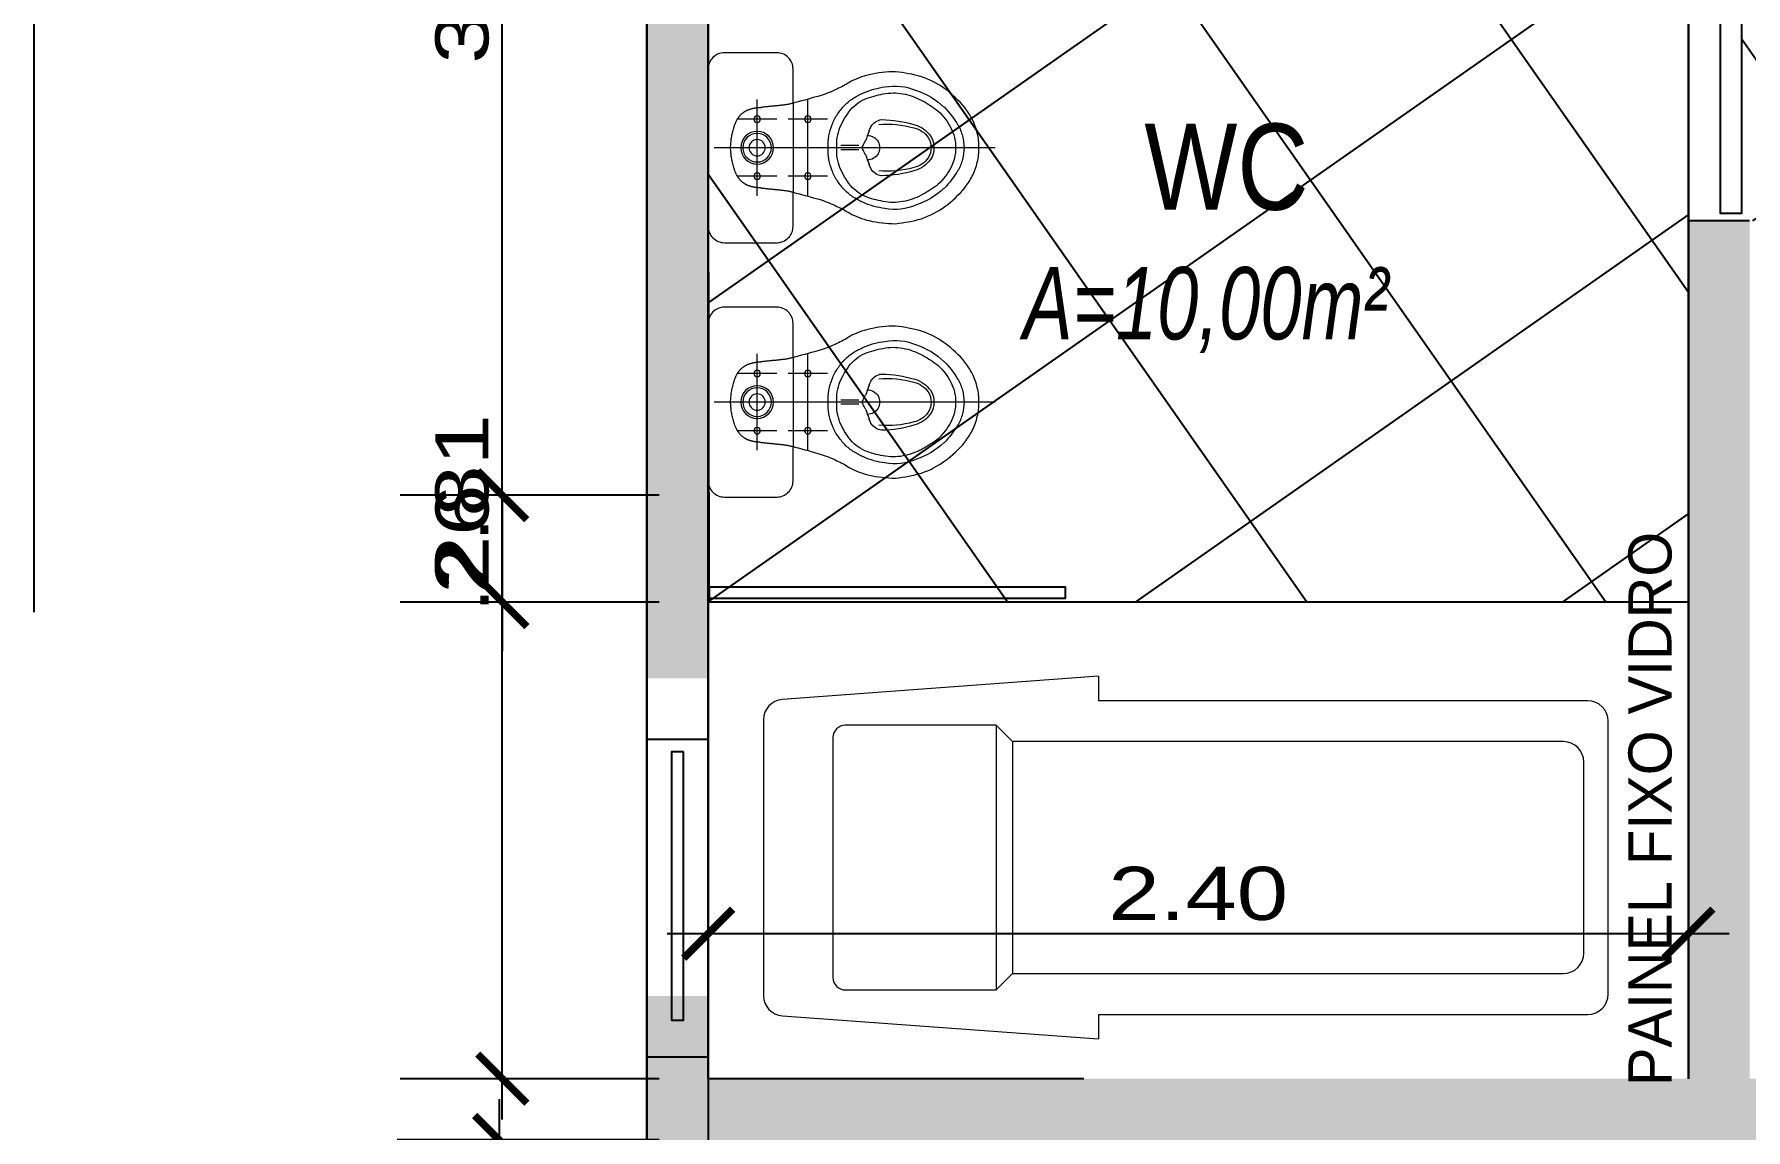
# Model space of a CAD drawing. Header units: inches. Extents: x 5.4 to 65.7, y -9.8 to 26.8.
# Drawn here: x 35.315 to 39.505, y 2.105 to 4.787 of the extents above; entities that cross this region are included whole.
import ezdxf

# ---------------------------------------------------------------- set-up
doc = ezdxf.new("R2010")
doc.units = ezdxf.units.IN
doc.header["$MEASUREMENT"] = 0
doc.linetypes.add('DASHDOTX2', pattern=[50.8, 25.4, -12.7, 0, -12.7])
doc.linetypes.add('DASHED2', pattern=[0.375, 0.25, -0.125])
for name, color, linetype in [('2', 42, 'Continuous'), ('A-PUERTAS', 1, 'Continuous'), ('AMARELO', 7, 'Continuous')]:
    doc.layers.add(name, color=color, linetype=linetype)
for name, color, linetype, lineweight in [('_mobiliário', 7, 'Continuous', 5), ('Eje de SH', 253, 'DASHDOTX2', 9), ('Proyeccion', 250, 'DASHED2', 5), ('SH', 146, 'Continuous', 15), ('TEXTO', 7, 'Continuous', 5), ('TEXTURA', 7, 'Continuous', 5)]:
    doc.layers.add(name, color=color, linetype=linetype, lineweight=lineweight)
doc.styles.add('Cota B', font='swissck.ttf')
doc.styles.add('R80-50', font='REFSAN.TTF', dxfattribs={"width": 1.3, "height": 0.13})
doc.styles.add('ROMANS', font='TEMPSITC.TTF')
doc.dimstyles.new('1-50', dxfattribs={"dimtxt": 0.13, "dimasz": 0.12, "dimexe": 0.25, "dimexo": 0.12, "dimgap": 0.03, "dimtad": 1, "dimzin": 5, "dimdsep": 46, "dimtxsty": 'R80-50', "dimblk": 'ARCHTICK', "dimcen": 0.06, "dimdle": 0.1, "dimclrd": 8, "dimclre": 8, "dimclrt": 256, "dimadec": 0, "dimazin": 0, "dimtfac": 1, "dimtix": 1, "dimtmove": 0, "dimatfit": 3, "dimfxl": 1, "dimtolj": 1, "dimtzin": 0, "dimarcsym": 0})

# ---------------------------------------------------------------- blocks, each defined once
blk = doc.blocks.new('v')
at = {"layer": 'Eje de SH', "ltscale": 0.05}
for p, q in [((49.7896, 41.6919), (49.7896, 41.0038)), ((49.7196, 41.2808), (49.7196, 41.1848)), ((49.8596, 41.2808), (49.8596, 41.1848)), ((49.6716, 41.2328), (49.9076, 41.2328)), ((49.7196, 41.1568), (49.7196, 41.0608)), ((49.8596, 41.1568), (49.8596, 41.0608)), ((49.6716, 41.1088), (49.9076, 41.1088))]:
    blk.add_line(p, q, dxfattribs=at)
at = {"layer": 'Proyeccion'}
blk.add_lwpolyline([(49.8985, 41.1968, 0.05169), (49.8935, 41.1688, 0.01867), (49.8911, 41.1458, 0.00478), (49.8882, 41.1175, -0.04425), (49.8862, 41.1004, -0.044275), (49.8813, 41.0843, -0.046163), (49.8721, 41.0704, -0.049449), (49.8592, 41.0601, -0.048383), (49.8378, 41.0514, -0.062846), (49.7896, 41.0438, -0.062846), (49.7414, 41.0514, -0.048383), (49.72, 41.0601, -0.049449), (49.7071, 41.0704, -0.046163), (49.6978, 41.0843, -0.044275), (49.693, 41.1004, -0.04425), (49.691, 41.1175, 0.00478), (49.6881, 41.1458, 0.01867), (49.6857, 41.1688, 0.05169), (49.6807, 41.1968)], format="xyb", dxfattribs=at)
at = {"layer": 'SH'}
blk.add_line((49.8985, 41.1968), (49.6807, 41.1968), dxfattribs=at)
for points in [[(49.8985, 41.1968), (49.9821, 41.1968, -0.414214), (50.0221, 41.1568), (50.0221, 41.0288, -0.414214), (49.9821, 40.9888), (49.5971, 40.9888, -0.414214), (49.5571, 41.0288), (49.5571, 41.1568, -0.414214), (49.5971, 41.1968), (49.6807, 41.1968, 0.008647), (49.6793, 41.2014, 0.008377), (49.6617, 41.2652, 0.030308), (49.646, 41.3043, 0.037602), (49.629, 41.3354, -0.06634), (49.611, 41.3829, -0.057293), (49.6036, 41.4478, -0.040954), (49.6157, 41.5111, -0.072268), (49.6456, 41.5687, -0.059142), (49.6916, 41.6176, -0.031266), (49.72, 41.6356, -0.063378), (49.7543, 41.6478, -0.071864), (49.7896, 41.6518, -0.071864), (49.8248, 41.6478, -0.063378), (49.8592, 41.6356, -0.031266), (49.8876, 41.6176, -0.059142), (49.9336, 41.5687, -0.072268), (49.9634, 41.5111, -0.040954), (49.9756, 41.4478, -0.057293), (49.9681, 41.3829, -0.06634), (49.9501, 41.3354, 0.037602), (49.9331, 41.3043, 0.030308), (49.9175, 41.2652, 0.008377), (49.8999, 41.2014, 0.008647), (49.8985, 41.1968)], [(49.6902, 41.5663, 0.110475), (49.6496, 41.4988, 0.150926), (49.6409, 41.4216, 0.078629), (49.6552, 41.3694, 0.023063), (49.6678, 41.3456, 0.079496), (49.6855, 41.3238, 0.043876), (49.7076, 41.3058, 0.078546), (49.7332, 41.2928, 0.12239), (49.7896, 41.2828, 0.12239), (49.846, 41.2928, 0.078546), (49.8716, 41.3058, 0.043876), (49.8937, 41.3238, 0.079496), (49.9114, 41.3456, 0.023063), (49.924, 41.3694, 0.078629), (49.9383, 41.4216, 0.150926), (49.9296, 41.4988, 0.110475), (49.889, 41.5663)]]:
    blk.add_lwpolyline(points, format="xyb", dxfattribs=at)
blk.add_lwpolyline([(49.7896, 41.5948, 0.124923), (49.7406, 41.5828, 0.086582), (49.7, 41.552, 0.045482), (49.6759, 41.5152, 0.073677), (49.6589, 41.4718, 0.097099), (49.6571, 41.4232, 0.045483), (49.6683, 41.3786, 0.134931), (49.697, 41.3375, 0.067604), (49.74, 41.3116, 0.107442), (49.7896, 41.3038, 0.107442), (49.8392, 41.3116, 0.067604), (49.8821, 41.3375, 0.134931), (49.9109, 41.3786, 0.045483), (49.9221, 41.4232, 0.097099), (49.9203, 41.4718, 0.073677), (49.9033, 41.5152, 0.045482), (49.8791, 41.552, 0.086582), (49.8385, 41.5828, 0.124923)], format="xyb", close=True, dxfattribs=at)
for centre, radius in [((49.7196, 41.2328), 0.008), ((49.8596, 41.2328), 0.008), ((49.7196, 41.1088), 0.008), ((49.7896, 41.1088), 0.04), ((49.7896, 41.1088), 0.035), ((49.7896, 41.1088), 0.02), ((49.8596, 41.1088), 0.008)]:
    blk.add_circle(centre, radius, dxfattribs=at)
for centre, radius, start, end in [((49.8009, 41.4496), 0.1666, 93.892, 103.9388), ((49.7783, 41.4496), 0.1666, 76.0612, 86.108), ((49.8446, 41.4112), 0.2192, 120.2431, 134.8629), ((49.7836, 41.5166), 0.0975, 103.5428, 120.4547), ((49.7956, 41.5166), 0.0975, 59.5453, 76.4572), ((49.7346, 41.4112), 0.2192, 45.1371, 59.7569), ((49.8002, 41.4767), 0.069, 124.9691, 164.9793), ((49.7896, 41.4889), 0.0529, 56.9127, 123.0873), ((49.7789, 41.4767), 0.069, 15.0207, 55.0309), ((49.9978, 41.4115), 0.2769, 162.5393, 179.5421), ((49.5814, 41.4115), 0.2769, 0.4579, 17.4607), ((49.7545, 41.417), 0.0338, 185.5326, 241.5372), ((49.8247, 41.417), 0.0338, 298.4628, 354.4674), ((49.8297, 41.5841), 0.217, 245.0956, 248.1516), ((48.4998, 37.9546), 3.6487, 69.583, 69.9791), ((49.9152, 41.6518), 0.3123, 242.8446, 245.2788), ((49.7896, 41.3724), 0.00651, 219.8456, 320.1544), ((49.664, 41.6518), 0.3123, 294.7212, 297.1554), ((51.0793, 37.9546), 3.6487, 110.0209, 110.417), ((49.7494, 41.5841), 0.217, 291.8484, 294.9044)]:
    blk.add_arc(centre, radius, start, end, dxfattribs=at)
at = {"layer": 'TEXTURA'}
for p, q in [((49.7846, 41.3582), (49.7846, 41.3137)), ((49.7946, 41.3582), (49.7946, 41.3137))]:
    blk.add_line(p, q, dxfattribs=at)
for centre, radius, start, end in [((49.7896, 41.4889), 0.0459, 56.7666, 122.7906), ((49.9685, 41.4279), 0.2366, 164.0851, 185.0963), ((49.7974, 41.4796), 0.058, 124.2707, 166.8655), ((49.7818, 41.4796), 0.058, 13.1345, 55.7293), ((49.6107, 41.4279), 0.2366, 354.9037, 15.9149), ((49.7896, 41.3788), 0.03, 359.9644, 180.0356)]:
    blk.add_arc(centre, radius, start, end, dxfattribs=at)
blk = doc.blocks.new('_ArchTick')
at = {"color": 0, "linetype": 'ByBlock', "const_width": 0.15}
blk.add_lwpolyline([(-0.5, -0.5), (0.5, 0.5)], dxfattribs=at)
blk = doc.blocks.new('*D50')
at = {"color": 8, "lineweight": -2}
for p, q in [((36.4529, 2.1804), (36.4529, 0.6804)), ((36.8446, 2.0804), (36.2029, 2.0804)), ((36.8446, 0.7804), (36.2029, 0.7804))]:
    blk.add_line(p, q, dxfattribs=at)
at = {"layer": 'DEFPOINTS', "color": 0}
for p in [(36.9646, 2.0804), (36.4529, 0.7804), (36.9646, 0.7804)]:
    blk.add_point(p, dxfattribs=at)
at = {"color": 8, "lineweight": -2, "xscale": 0.12, "yscale": 0.12, "zscale": 0.12}
for p, rotation in [((36.4529, 2.0804), 90), ((36.4529, 0.7804), 270)]:
    blk.add_blockref('_ArchTick', p, dxfattribs=dict(at, rotation=rotation))
at = {"insert": (36.3552, 1.4304), "char_height": 0.13, "attachment_point": 5, "rotation": 90, "style": 'R80-50'}
blk.add_mtext('\\A1;1.30', dxfattribs=at)
blk = doc.blocks.new('*D53')
at = {"color": 8, "lineweight": -2}
for p, q in [((36.4606, 2.1304), (36.4606, 5.1444)), ((36.8446, 5.0444), (36.2106, 5.0444)), ((36.8446, 2.2304), (36.2106, 2.2304))]:
    blk.add_line(p, q, dxfattribs=at)
at = {"layer": 'DEFPOINTS', "color": 0}
for p in [(36.4606, 5.0444), (36.9646, 5.0444), (36.9646, 2.2304)]:
    blk.add_point(p, dxfattribs=at)
at = {"color": 8, "lineweight": -2, "xscale": 0.12, "yscale": 0.12, "zscale": 0.12}
for p, rotation in [((36.4606, 5.0444), 90), ((36.4606, 2.2304), 270)]:
    blk.add_blockref('_ArchTick', p, dxfattribs=dict(at, rotation=rotation))
at = {"insert": (36.3626, 3.6374), "char_height": 0.13, "attachment_point": 5, "rotation": 90, "style": 'R80-50'}
blk.add_mtext('\\A1;2.81', dxfattribs=at)
blk = doc.blocks.new('*D54')
at = {"color": 8, "lineweight": -2}
for p, q in [((36.4606, 3.6584), (36.4606, 3.7784)), ((36.8446, 3.6584), (36.2106, 3.6584)), ((36.4606, 3.6584), (36.4606, 3.3971)), ((36.8446, 3.3971), (36.2106, 3.3971)), ((36.4606, 3.3971), (36.4606, 3.2771))]:
    blk.add_line(p, q, dxfattribs=at)
at = {"layer": 'DEFPOINTS', "color": 0}
for p in [(36.9646, 3.6584), (36.4606, 3.3971), (36.9646, 3.3971)]:
    blk.add_point(p, dxfattribs=at)
at = {"color": 8, "lineweight": -2, "xscale": 0.12, "yscale": 0.12, "zscale": 0.12}
for p, rotation in [((36.4606, 3.6584), 270), ((36.4606, 3.3971), 90)]:
    blk.add_blockref('_ArchTick', p, dxfattribs=dict(at, rotation=rotation))
at = {"insert": (36.3629, 3.5278), "char_height": 0.13, "attachment_point": 5, "rotation": 90, "style": 'R80-50'}
blk.add_mtext('\\A1;.26', dxfattribs=at)
blk = doc.blocks.new('*D55')
at = {"color": 8, "lineweight": -2}
for p, q in [((36.4606, 3.2971), (36.4606, 6.5725)), ((36.9001, 6.4725), (36.2106, 6.4725)), ((36.8446, 3.3971), (36.2106, 3.3971))]:
    blk.add_line(p, q, dxfattribs=at)
at = {"layer": 'DEFPOINTS', "color": 0}
for p in [(36.4606, 6.4725), (37.0201, 6.4725), (36.9646, 3.3971)]:
    blk.add_point(p, dxfattribs=at)
at = {"color": 8, "lineweight": -2, "xscale": 0.12, "yscale": 0.12, "zscale": 0.12}
for p, rotation in [((36.4606, 6.4725), 90), ((36.4606, 3.3971), 270)]:
    blk.add_blockref('_ArchTick', p, dxfattribs=dict(at, rotation=rotation))
at = {"insert": (36.3626, 4.9348), "char_height": 0.13, "attachment_point": 5, "rotation": 90, "style": 'R80-50'}
blk.add_mtext('\\A1;3.08', dxfattribs=at)
blk = doc.blocks.new('*D56')
at = {"color": 8, "lineweight": -2}
for p, q in [((36.9646, 2.3504), (36.9646, 2.8354)), ((39.3646, 2.3504), (39.3646, 2.8354)), ((36.8646, 2.5854), (39.4646, 2.5854))]:
    blk.add_line(p, q, dxfattribs=at)
at = {"layer": 'DEFPOINTS', "color": 0}
for p in [(39.3646, 2.5854), (36.9646, 2.2304), (39.3646, 2.2304)]:
    blk.add_point(p, dxfattribs=at)
at = {"color": 8, "lineweight": -2, "xscale": 0.12, "yscale": 0.12, "zscale": 0.12, "rotation": 180}
blk.add_blockref('_ArchTick', (36.9646, 2.5854), dxfattribs=at)
at = {"color": 8, "lineweight": -2, "xscale": 0.12, "yscale": 0.12, "zscale": 0.12}
blk.add_blockref('_ArchTick', (39.3646, 2.5854), dxfattribs=at)
at = {"insert": (38.1646, 2.6831), "char_height": 0.13, "attachment_point": 5, "style": 'R80-50'}
blk.add_mtext('\\A1;2.40', dxfattribs=at)

msp = doc.modelspace()

# ---------------------------------------------------------------- hatches: boundary and pattern name
h = msp.add_hatch()
h.set_pattern_fill('_USER', color=256, scale=0.6, angle=35, style=0, double=1, pattern_type=0)
h.set_pattern_definition([(35, (39.4179, 2.79166), (-0.344146, 0.49149), []), (125, (39.4179, 2.79166), (-0.49149, -0.344146), [])])
h.paths.add_polyline_path([(39.4179, 6.4725), (42.2989, 6.435), (42.2989, 5.5408), (41.7673, 5.5408), (41.7673, 2.8024), (40.0646, 2.7917), (40.0646, 4.3301), (39.5146, 4.3301), (39.4959, 4.3301), (39.4959, 5.5055), (39.4179, 5.5055)])
for points in [[(42.4539, 2.2304), (42.3926, 2.2304), (42.3922, 2.2304), (42.3922, 2.9772), (42.3922, 3.419), (42.3909, 3.419), (42.3922, 4.219), (42.3922, 5.5408), (42.3522, 5.5408), (42.2521, 5.5408), (42.2521, 5.5355), (42.2422, 2.2304), (39.5146, 2.2304), (39.5146, 4.3301), (39.3646, 4.3301), (39.3646, 2.2304), (37.8848, 2.2304), (37.5251, 2.2304), (37.5251, 2.2292), (37.5059, 2.2292), (37.316, 2.2296), (37.316, 2.2292), (37.2968, 2.2292), (36.9646, 2.2304), (36.9646, 2.0804), (40.3986, 2.0804), (40.3986, 0.7804), (39.1986, 0.7804), (39.1736, 0.7804), (39.1736, 0.7304), (39.1486, 0.7304), (39.1486, 0.6304), (39.1986, 0.6304), (40.5486, 0.6304), (40.5486, 2.0804), (41.8637, 2.0804), (41.8637, 1.8929), (42.0137, 1.8929), (42.0137, 2.0804), (42.4539, 2.0804)], [(36.9646, 5.3451), (36.8146, 5.3451), (36.8146, 3.2103), (36.9646, 3.2103), (36.9646, 3.6584), (36.9631, 3.6584), (36.9631, 3.6902), (36.9646, 3.6902)], [(36.9646, 2.0804), (36.9646, 2.4329), (36.8146, 2.4329), (36.8146, 1.7929), (36.9646, 1.7929)]]:
    msp.add_hatch(color=256).paths.add_polyline_path(points)
at = {"layer": '2'}
h = msp.add_hatch(dxfattribs=at)
h.set_pattern_fill('_USER', color=8, scale=0.6, angle=35, style=0, double=1, pattern_type=0)
h.set_pattern_definition([(35, (36.9646, 3.3971), (-0.34415, 0.49149), []), (125, (36.9646, 3.3971), (-0.49149, -0.34415), [])])
h.paths.add_polyline_path([(36.9646, 5.0127), (37.8848, 5.0127), (37.8848, 5.8804), (39.3646, 5.8892), (39.3646, 3.3971), (36.9671, 3.3971)])

# ---------------------------------------------------------------- linework, layer by layer
at = {"linetype": 'DASHED2', "ltscale": 20}
msp.add_line((35.3146, -4.1275), (35.3146, 9.3225), dxfattribs=at)
for p, q in [((36.8146, 6.6225), (36.8146, 2.0804)), ((36.8146, 6.6225), (36.8146, 2.0804)), ((36.8146, -4.1275), (36.8146, 6.6225)), ((36.9646, 2.2304), (36.9646, 6.4725)), ((36.9646, 2.2304), (36.9646, 6.4725)), ((36.9646, 6.4725), (36.9646, 2.0804)), ((39.3646, 4.3301), (39.3646, 6.4725)), ((39.5146, 4.3301), (39.3646, 4.3301)), ((39.3646, 4.3301), (39.3646, 2.2304)), ((39.3646, 2.2304), (39.3646, 4.3301)), ((37.8848, 2.2304), (36.9646, 2.2304))]:
    msp.add_line(p, q)
msp.add_lwpolyline([(36.9646, 5.0127), (37.8848, 5.0127), (37.8848, 5.8804), (39.3646, 5.8721), (39.3646, 3.3971), (36.9671, 3.3971), (36.9646, 5.0127)])
msp.add_lwpolyline([(39.4422, 5.5055), (39.4422, 4.3493), (39.4955, 4.3493), (39.4955, 5.5055)], close=True)
at = {"layer": '_mobiliário', "color": 253}
for p, q in [((37.9201, 3.2154), (37.1465, 3.1588)), ((37.9201, 3.2154), (37.9201, 3.1554)), ((39.1184, 3.1554), (37.9201, 3.1554)), ((37.1001, 3.1089), (37.1001, 2.4342)), ((39.1684, 2.4377), (39.1684, 3.1054)), ((37.2701, 3.0654), (37.2701, 2.4777)), ((37.6701, 3.0954), (37.3001, 3.0954)), ((37.6701, 3.0954), (37.6701, 2.4477)), ((37.6701, 3.0954), (37.7101, 3.0554)), ((39.0584, 3.0554), (37.7101, 3.0554)), ((37.7101, 3.0554), (37.7101, 2.4877)), ((39.1084, 2.5377), (39.1084, 3.0054)), ((37.6701, 2.4477), (37.7101, 2.4877)), ((37.7101, 2.4877), (39.0584, 2.4877)), ((37.3001, 2.4477), (37.6701, 2.4477)), ((37.1465, 2.3843), (37.9201, 2.3277)), ((37.9201, 2.3877), (39.1184, 2.3877)), ((37.9201, 2.3877), (37.9201, 2.3277))]:
    msp.add_line(p, q, dxfattribs=at)
for centre, radius, start, end in [((37.1501, 3.1089), 0.05, 94.1849, 180), ((39.1184, 3.1054), 0.05, 0, 90), ((37.3001, 3.0654), 0.03, 90, 180), ((39.0584, 3.0054), 0.05, 360, 90), ((39.0584, 2.5377), 0.05, 270, 0), ((37.3001, 2.4777), 0.03, 180, 270), ((37.1501, 2.4342), 0.05, 180, 265.8151), ((39.1184, 2.4377), 0.05, 270, 0)]:
    msp.add_arc(centre, radius, start, end, dxfattribs=at)
at = {"layer": 'A-PUERTAS'}
for points in [[(36.9646, 3.0609), (36.8146, 3.0609), (36.8146, 2.2836), (36.9646, 2.2836)], [(36.9646, 3.0609), (36.8146, 3.0609), (36.8146, 2.2836), (36.9646, 2.2836)], [(36.9046, 3.0308), (36.8746, 3.0308), (36.8746, 2.3735), (36.9046, 2.3735)], [(36.9046, 3.0308), (36.8746, 3.0308), (36.8746, 2.3735), (36.9046, 2.3735)]]:
    msp.add_lwpolyline(points, close=True, dxfattribs=at)
at = {"layer": 'AMARELO'}
msp.add_line((39.3646, 3.3971), (36.9646, 3.3971), dxfattribs=at)
msp.add_lwpolyline([(36.9671, 3.4066), (37.8398, 3.4066), (37.8398, 3.4334), (36.9671, 3.4334)], close=True, dxfattribs=at)

# ---------------------------------------------------------------- block references
at = {"xscale": -1, "rotation": 270}
for p in [(-4.0243, -45.2803), (-4.0243, -45.903)]:
    msp.add_blockref('v', p, dxfattribs=at)

# ---------------------------------------------------------------- texts
at = {"layer": 'AMARELO', "style": 'ROMANS'}
msp.add_text('PAINEL FIXO VIDRO', height=0.105528, rotation=90, dxfattribs=at).set_placement((39.3233, 2.2124))
at = {"layer": 'TEXTO', "insert": (38.1825, 4.568), "char_height": 0.262864, "attachment_point": 2, "style": 'Cota B'}
msp.add_mtext('{\\fSwis721 BlkEx BT|b0|i1|c0|p34; \\fSwis721 Cn BT|b0|i0|c0|p34;\\H0.80071x;WC\\P\\fSwis721 LtCn BT|b0|i1|c0|p34;\\H0.84203x;A=10,00m²}', dxfattribs=at)

# ---------------------------------------------------------------- dimensions: what is measured, and where the dimension line sits
for base, p1, p2, picture, middle in [((36.4606, 6.4725), (36.9646, 3.3971), (37.0201, 6.4725), '*D55', (36.3626, 4.9348)), ((36.4606, 3.3971), (36.9646, 3.6584), (36.9646, 3.3971), '*D54', (36.3629, 3.5278))]:
    dim = msp.add_linear_dim(base=base, p1=p1, p2=p2, angle=90, dimstyle='1-50', override={"dimtmove": 1})
    dim.commit()
    dim.dimension.update_dxf_attribs({"geometry": picture, "text_midpoint": middle})
for base, p1, p2, picture, middle in [((36.4606, 5.0444), (36.9646, 2.2304), (36.9646, 5.0444), '*D53', (36.3626, 3.6374)), ((36.4529, 0.7804), (36.9646, 2.0804), (36.9646, 0.7804), '*D50', (36.3552, 1.4304))]:
    dim = msp.add_linear_dim(base=base, p1=p1, p2=p2, angle=90, dimstyle='1-50')
    dim.commit()
    dim.dimension.update_dxf_attribs({"geometry": picture, "text_midpoint": middle})
dim = msp.add_linear_dim(base=(39.3646, 2.5854), p1=(36.9646, 2.2304), p2=(39.3646, 2.2304), dimstyle='1-50')
dim.commit()
dim.dimension.update_dxf_attribs({"geometry": '*D56', "text_midpoint": (38.1646, 2.5854), "dimtype": 160})

doc.saveas('drawing.dxf')
